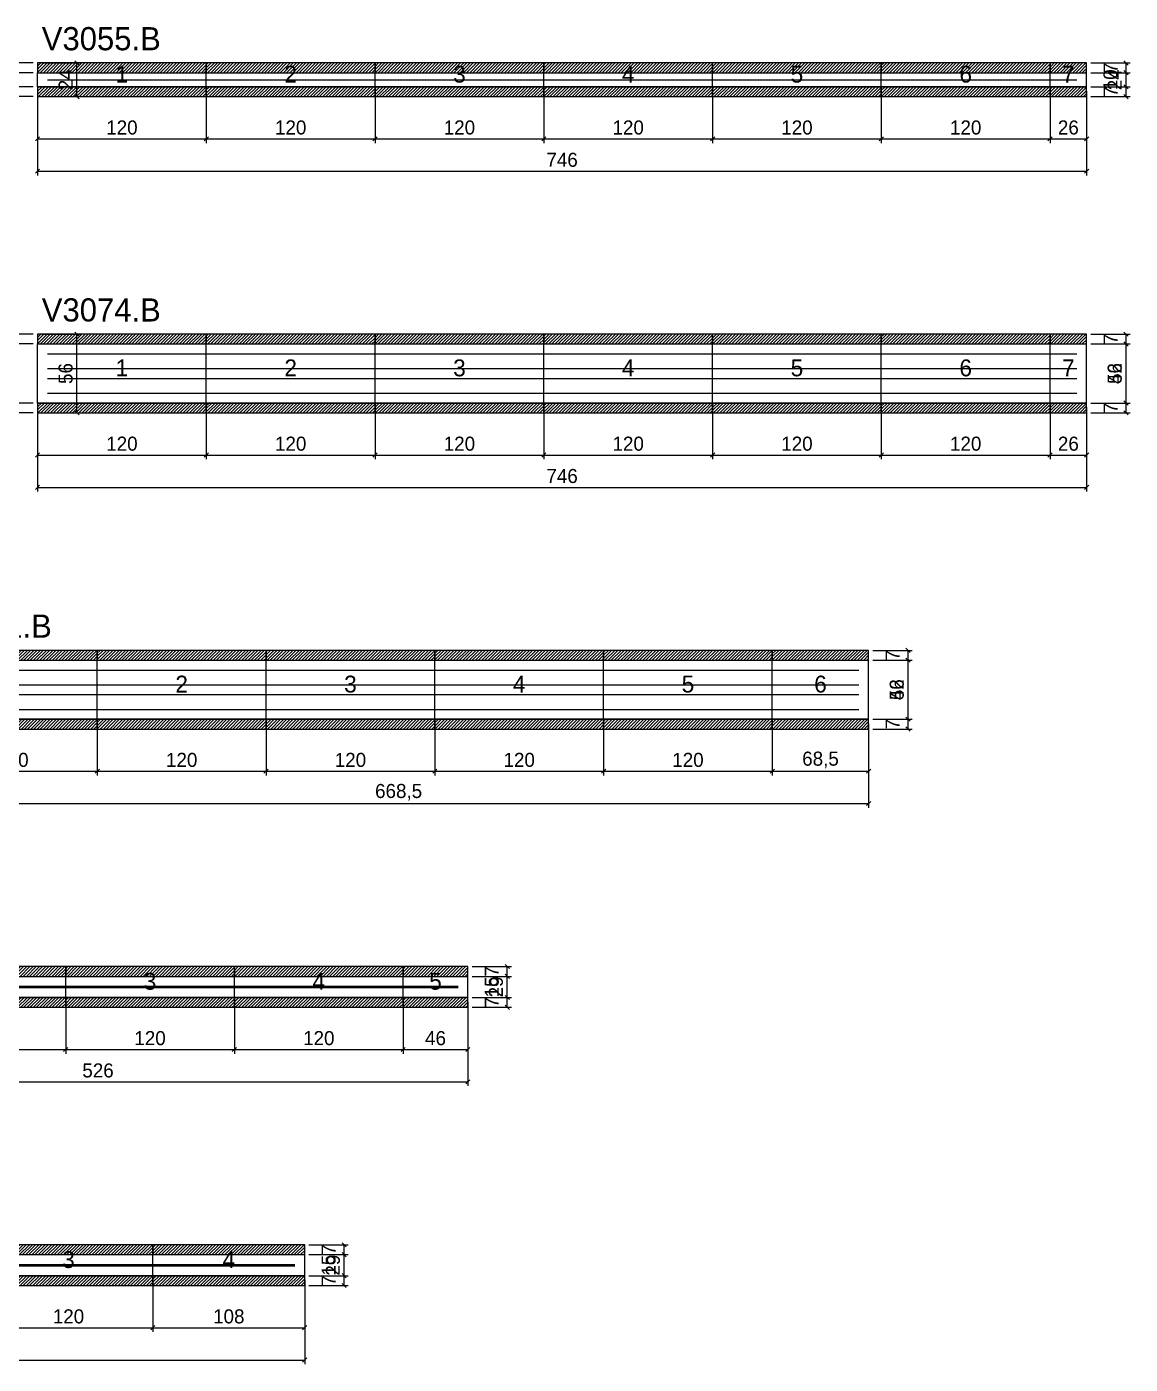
# Model space of a CAD drawing. Extents: x -9000 to 3070, y -14307 to 1250.
# Drawn here: x 991 to 1776, y -3564 to -2612 of the extents above; entities that cross this region are included whole.
import ezdxf
from ezdxf.enums import TextEntityAlignment as Align

# ---------------------------------------------------------------- set-up
doc = ezdxf.new("R2010")
doc.units = 0
for name, color, linetype in [('5', 5, 'Continuous'), ('COTA', 241, 'Continuous'), ('NOMENCLATURA', 7, 'Continuous'), ('Painéis', 200, 'Continuous'), ('SARR_2.2x5', 40, 'Continuous'), ('SARR_2.2x7', 40, 'Continuous'), ('SCO-___-LAJ', 224, 'Continuous')]:
    doc.layers.add(name, color=color, linetype=linetype)
doc.dimstyles.new('PAINEL', dxfattribs={"dimtxt": 10, "dimasz": 3, "dimexe": 3, "dimexo": 3, "dimgap": 3, "dimtad": 1, "dimblk": 'OBLIQUE', "dimblk1": 'OBLIQUE', "dimcen": 2.5, "dimclrd": 4, "dimclre": 4, "dimclrt": 240, "dimazin": 3, "dimtfac": 1, "dimtmove": 0, "dimatfit": 3})

# ---------------------------------------------------------------- blocks, each defined once
blk = doc.blocks.new('_OBLIQUE')
at = {"color": 0, "linetype": 'BYBLOCK'}
blk.add_line((-0.5, -0.5), (0.5, 0.5), dxfattribs=at)

msp = doc.modelspace()

# ---------------------------------------------------------------- hatches: boundary and pattern name
at = {"layer": 'COTA'}
h = msp.add_hatch(dxfattribs=at)
h.set_pattern_fill('ANSI31', scale=0.5)
h.paths.add_polyline_path([(999, -2645), (1119, -2645), (1119, -2638), (999, -2638)])
h = msp.add_hatch(dxfattribs=at)
h.set_pattern_fill('ANSI31', scale=0.5)
h.paths.add_polyline_path([(1119, -2645), (1239, -2645), (1239, -2638), (1119, -2638)])
h = msp.add_hatch(dxfattribs=at)
h.set_pattern_fill('ANSI31', scale=0.5)
h.paths.add_polyline_path([(1239, -2645), (1359, -2645), (1359, -2638), (1239, -2638)])
h = msp.add_hatch(dxfattribs=at)
h.set_pattern_fill('ANSI31', scale=0.5)
h.paths.add_polyline_path([(1359, -2645), (1479, -2645), (1479, -2638), (1359, -2638)])
h = msp.add_hatch(dxfattribs=at)
h.set_pattern_fill('ANSI31', scale=0.5)
h.paths.add_polyline_path([(1479, -2645), (1599, -2645), (1599, -2638), (1479, -2638)])
h = msp.add_hatch(dxfattribs=at)
h.set_pattern_fill('ANSI31', scale=0.5)
h.paths.add_polyline_path([(1599, -2645), (1719, -2645), (1719, -2638), (1599, -2638)])
h = msp.add_hatch(dxfattribs=at)
h.set_pattern_fill('ANSI31', scale=0.5)
h.paths.add_polyline_path([(1719, -2645), (1745, -2645), (1745, -2638), (1719, -2638)])
h = msp.add_hatch(dxfattribs=at)
h.set_pattern_fill('ANSI31', scale=0.5)
h.paths.add_polyline_path([(999, -2662), (1119, -2662), (1119, -2655), (999, -2655)])
h = msp.add_hatch(dxfattribs=at)
h.set_pattern_fill('ANSI31', scale=0.5)
h.paths.add_polyline_path([(1119, -2662), (1239, -2662), (1239, -2655), (1119, -2655)])
h = msp.add_hatch(dxfattribs=at)
h.set_pattern_fill('ANSI31', scale=0.5)
h.paths.add_polyline_path([(1239, -2662), (1359, -2662), (1359, -2655), (1239, -2655)])
h = msp.add_hatch(dxfattribs=at)
h.set_pattern_fill('ANSI31', scale=0.5)
h.paths.add_polyline_path([(1359, -2662), (1479, -2662), (1479, -2655), (1359, -2655)])
h = msp.add_hatch(dxfattribs=at)
h.set_pattern_fill('ANSI31', scale=0.5)
h.paths.add_polyline_path([(1479, -2662), (1599, -2662), (1599, -2655), (1479, -2655)])
h = msp.add_hatch(dxfattribs=at)
h.set_pattern_fill('ANSI31', scale=0.5)
h.paths.add_polyline_path([(1599, -2662), (1719, -2662), (1719, -2655), (1599, -2655)])
h = msp.add_hatch(dxfattribs=at)
h.set_pattern_fill('ANSI31', scale=0.5)
h.paths.add_polyline_path([(1719, -2662), (1745, -2662), (1745, -2655), (1719, -2655)])
h = msp.add_hatch(dxfattribs=at)
h.set_pattern_fill('ANSI31', scale=0.5)
h.paths.add_polyline_path([(999, -2838), (1119, -2838), (1119, -2831), (999, -2831)])
h = msp.add_hatch(dxfattribs=at)
h.set_pattern_fill('ANSI31', scale=0.5)
h.paths.add_polyline_path([(1119, -2838), (1239, -2838), (1239, -2831), (1119, -2831)])
h = msp.add_hatch(dxfattribs=at)
h.set_pattern_fill('ANSI31', scale=0.5)
h.paths.add_polyline_path([(1239, -2838), (1359, -2838), (1359, -2831), (1239, -2831)])
h = msp.add_hatch(dxfattribs=at)
h.set_pattern_fill('ANSI31', scale=0.5)
h.paths.add_polyline_path([(1359, -2838), (1479, -2838), (1479, -2831), (1359, -2831)])
h = msp.add_hatch(dxfattribs=at)
h.set_pattern_fill('ANSI31', scale=0.5)
h.paths.add_polyline_path([(1479, -2838), (1599, -2838), (1599, -2831), (1479, -2831)])
h = msp.add_hatch(dxfattribs=at)
h.set_pattern_fill('ANSI31', scale=0.5)
h.paths.add_polyline_path([(1599, -2838), (1719, -2838), (1719, -2831), (1599, -2831)])
h = msp.add_hatch(dxfattribs=at)
h.set_pattern_fill('ANSI31', scale=0.5)
h.paths.add_polyline_path([(1719, -2838), (1745, -2838), (1745, -2831), (1719, -2831)])
h = msp.add_hatch(dxfattribs=at)
h.set_pattern_fill('ANSI31', scale=0.5)
h.paths.add_polyline_path([(999, -2887), (1119, -2887), (1119, -2880), (999, -2880)])
h = msp.add_hatch(dxfattribs=at)
h.set_pattern_fill('ANSI31', scale=0.5)
h.paths.add_polyline_path([(1119, -2887), (1239, -2887), (1239, -2880), (1119, -2880)])
h = msp.add_hatch(dxfattribs=at)
h.set_pattern_fill('ANSI31', scale=0.5)
h.paths.add_polyline_path([(1239, -2887), (1359, -2887), (1359, -2880), (1239, -2880)])
h = msp.add_hatch(dxfattribs=at)
h.set_pattern_fill('ANSI31', scale=0.5)
h.paths.add_polyline_path([(1359, -2887), (1479, -2887), (1479, -2880), (1359, -2880)])
h = msp.add_hatch(dxfattribs=at)
h.set_pattern_fill('ANSI31', scale=0.5)
h.paths.add_polyline_path([(1479, -2887), (1599, -2887), (1599, -2880), (1479, -2880)])
h = msp.add_hatch(dxfattribs=at)
h.set_pattern_fill('ANSI31', scale=0.5)
h.paths.add_polyline_path([(1599, -2887), (1719, -2887), (1719, -2880), (1599, -2880)])
h = msp.add_hatch(dxfattribs=at)
h.set_pattern_fill('ANSI31', scale=0.5)
h.paths.add_polyline_path([(1719, -2887), (1745, -2887), (1745, -2880), (1719, -2880)])
h = msp.add_hatch(dxfattribs=at)
h.set_pattern_fill('ANSI31', scale=0.5)
h.paths.add_polyline_path([(921.5, -3063), (1041.5, -3063), (1041.5, -3056), (921.5, -3056)])
h = msp.add_hatch(dxfattribs=at)
h.set_pattern_fill('ANSI31', scale=0.5)
h.paths.add_polyline_path([(1041.5, -3063), (1161.5, -3063), (1161.5, -3056), (1041.5, -3056)])
h = msp.add_hatch(dxfattribs=at)
h.set_pattern_fill('ANSI31', scale=0.5)
h.paths.add_polyline_path([(1161.5, -3063), (1281.5, -3063), (1281.5, -3056), (1161.5, -3056)])
h = msp.add_hatch(dxfattribs=at)
h.set_pattern_fill('ANSI31', scale=0.5)
h.paths.add_polyline_path([(1281.5, -3063), (1401.5, -3063), (1401.5, -3056), (1281.5, -3056)])
h = msp.add_hatch(dxfattribs=at)
h.set_pattern_fill('ANSI31', scale=0.5)
h.paths.add_polyline_path([(1401.5, -3063), (1521.5, -3063), (1521.5, -3056), (1401.5, -3056)])
h = msp.add_hatch(dxfattribs=at)
h.set_pattern_fill('ANSI31', scale=0.5)
h.paths.add_polyline_path([(1521.5, -3063), (1590, -3063), (1590, -3056), (1521.5, -3056)])
h = msp.add_hatch(dxfattribs=at)
h.set_pattern_fill('ANSI31', scale=0.5)
h.paths.add_polyline_path([(921.5, -3112), (1041.5, -3112), (1041.5, -3105), (921.5, -3105)])
h = msp.add_hatch(dxfattribs=at)
h.set_pattern_fill('ANSI31', scale=0.5)
h.paths.add_polyline_path([(1041.5, -3112), (1161.5, -3112), (1161.5, -3105), (1041.5, -3105)])
h = msp.add_hatch(dxfattribs=at)
h.set_pattern_fill('ANSI31', scale=0.5)
h.paths.add_polyline_path([(1161.5, -3112), (1281.5, -3112), (1281.5, -3105), (1161.5, -3105)])
h = msp.add_hatch(dxfattribs=at)
h.set_pattern_fill('ANSI31', scale=0.5)
h.paths.add_polyline_path([(1281.5, -3112), (1401.5, -3112), (1401.5, -3105), (1281.5, -3105)])
h = msp.add_hatch(dxfattribs=at)
h.set_pattern_fill('ANSI31', scale=0.5)
h.paths.add_polyline_path([(1401.5, -3112), (1521.5, -3112), (1521.5, -3105), (1401.5, -3105)])
h = msp.add_hatch(dxfattribs=at)
h.set_pattern_fill('ANSI31', scale=0.5)
h.paths.add_polyline_path([(1521.5, -3112), (1590, -3112), (1590, -3105), (1521.5, -3105)])
h = msp.add_hatch(dxfattribs=at)
h.set_pattern_fill('ANSI31', scale=0.5)
h.paths.add_polyline_path([(899, -3288), (1019, -3288), (1019, -3281), (899, -3281)])
h = msp.add_hatch(dxfattribs=at)
h.set_pattern_fill('ANSI31', scale=0.5)
h.paths.add_polyline_path([(1019, -3288), (1139, -3288), (1139, -3281), (1019, -3281)])
h = msp.add_hatch(dxfattribs=at)
h.set_pattern_fill('ANSI31', scale=0.5)
h.paths.add_polyline_path([(1139, -3288), (1259, -3288), (1259, -3281), (1139, -3281)])
h = msp.add_hatch(dxfattribs=at)
h.set_pattern_fill('ANSI31', scale=0.5)
h.paths.add_polyline_path([(1259, -3288), (1305, -3288), (1305, -3281), (1259, -3281)])
h = msp.add_hatch(dxfattribs=at)
h.set_pattern_fill('ANSI31', scale=0.5)
h.paths.add_polyline_path([(899, -3310), (1019, -3310), (1019, -3303), (899, -3303)])
h = msp.add_hatch(dxfattribs=at)
h.set_pattern_fill('ANSI31', scale=0.5)
h.paths.add_polyline_path([(1019, -3310), (1139, -3310), (1139, -3303), (1019, -3303)])
h = msp.add_hatch(dxfattribs=at)
h.set_pattern_fill('ANSI31', scale=0.5)
h.paths.add_polyline_path([(1139, -3310), (1259, -3310), (1259, -3303), (1139, -3303)])
h = msp.add_hatch(dxfattribs=at)
h.set_pattern_fill('ANSI31', scale=0.5)
h.paths.add_polyline_path([(1259, -3310), (1305, -3310), (1305, -3303), (1259, -3303)])
h = msp.add_hatch(dxfattribs=at)
h.set_pattern_fill('ANSI31', scale=0.5)
h.paths.add_polyline_path([(961, -3486), (1081, -3486), (1081, -3479), (961, -3479)])
h = msp.add_hatch(dxfattribs=at)
h.set_pattern_fill('ANSI31', scale=0.5)
h.paths.add_polyline_path([(1081, -3486), (1189, -3486), (1189, -3479), (1081, -3479)])
h = msp.add_hatch(dxfattribs=at)
h.set_pattern_fill('ANSI31', scale=0.5)
h.paths.add_polyline_path([(961, -3508), (1081, -3508), (1081, -3501), (961, -3501)])
h = msp.add_hatch(dxfattribs=at)
h.set_pattern_fill('ANSI31', scale=0.5)
h.paths.add_polyline_path([(1081, -3508), (1189, -3508), (1189, -3501), (1081, -3501)])

# ---------------------------------------------------------------- linework, layer by layer
at = {"layer": 'Painéis'}
for p, q in [((999, -2645), (1119, -2645)), ((999, -2655), (999, -2645)), ((1119, -2655), (1119, -2645)), ((1119, -2655), (1119, -2645)), ((1119, -2645), (1239, -2645)), ((1119, -2655), (1119, -2645)), ((1239, -2655), (1239, -2645)), ((1239, -2655), (1239, -2645)), ((1239, -2645), (1359, -2645)), ((1239, -2655), (1239, -2645)), ((1359, -2655), (1359, -2645)), ((1359, -2655), (1359, -2645)), ((1359, -2645), (1479, -2645)), ((1359, -2655), (1359, -2645)), ((1479, -2655), (1479, -2645)), ((1479, -2655), (1479, -2645)), ((1479, -2645), (1599, -2645)), ((1479, -2655), (1479, -2645)), ((1599, -2655), (1599, -2645)), ((1599, -2655), (1599, -2645)), ((1599, -2645), (1719, -2645)), ((1599, -2655), (1599, -2645)), ((1719, -2655), (1719, -2645)), ((1719, -2655), (1719, -2645)), ((1719, -2645), (1745, -2645)), ((1719, -2655), (1719, -2645)), ((1745, -2655), (1745, -2645)), ((999, -2655), (1119, -2655)), ((1119, -2655), (1239, -2655)), ((1239, -2655), (1359, -2655)), ((1359, -2655), (1479, -2655)), ((1479, -2655), (1599, -2655)), ((1599, -2655), (1719, -2655)), ((1719, -2655), (1745, -2655)), ((999, -2838), (1119, -2838)), ((999, -2880), (999, -2838)), ((1119, -2880), (1119, -2838)), ((1119, -2880), (1119, -2838)), ((1119, -2838), (1239, -2838)), ((1119, -2880), (1119, -2838)), ((1239, -2880), (1239, -2838)), ((1239, -2880), (1239, -2838)), ((1239, -2838), (1359, -2838)), ((1239, -2880), (1239, -2838)), ((1359, -2880), (1359, -2838)), ((1359, -2880), (1359, -2838)), ((1359, -2838), (1479, -2838)), ((1359, -2880), (1359, -2838)), ((1479, -2880), (1479, -2838)), ((1479, -2880), (1479, -2838)), ((1479, -2838), (1599, -2838)), ((1479, -2880), (1479, -2838)), ((1599, -2880), (1599, -2838)), ((1599, -2880), (1599, -2838)), ((1599, -2838), (1719, -2838)), ((1599, -2880), (1599, -2838)), ((1719, -2880), (1719, -2838)), ((1719, -2880), (1719, -2838)), ((1719, -2838), (1745, -2838)), ((1719, -2880), (1719, -2838)), ((1745, -2880), (1745, -2838)), ((999, -2880), (1119, -2880)), ((1119, -2880), (1239, -2880)), ((1239, -2880), (1359, -2880)), ((1359, -2880), (1479, -2880)), ((1479, -2880), (1599, -2880)), ((1599, -2880), (1719, -2880)), ((1719, -2880), (1745, -2880)), ((921.5, -3063), (1041.5, -3063)), ((1041.5, -3105), (1041.5, -3063)), ((1041.5, -3105), (1041.5, -3063)), ((1041.5, -3063), (1161.5, -3063)), ((1041.5, -3105), (1041.5, -3063)), ((1161.5, -3105), (1161.5, -3063)), ((1161.5, -3105), (1161.5, -3063)), ((1161.5, -3063), (1281.5, -3063)), ((1161.5, -3105), (1161.5, -3063)), ((1281.5, -3105), (1281.5, -3063)), ((1281.5, -3105), (1281.5, -3063)), ((1281.5, -3063), (1401.5, -3063)), ((1281.5, -3105), (1281.5, -3063)), ((1401.5, -3105), (1401.5, -3063)), ((1401.5, -3105), (1401.5, -3063)), ((1401.5, -3063), (1521.5, -3063)), ((1401.5, -3105), (1401.5, -3063)), ((1521.5, -3105), (1521.5, -3063)), ((1521.5, -3105), (1521.5, -3063)), ((1521.5, -3063), (1590, -3063)), ((1521.5, -3105), (1521.5, -3063)), ((1590, -3105), (1590, -3063)), ((921.5, -3105), (1041.5, -3105)), ((1041.5, -3105), (1161.5, -3105)), ((1161.5, -3105), (1281.5, -3105)), ((1281.5, -3105), (1401.5, -3105)), ((1401.5, -3105), (1521.5, -3105)), ((1521.5, -3105), (1590, -3105)), ((899, -3288), (1019, -3288)), ((1019, -3303), (1019, -3288)), ((1019, -3303), (1019, -3288)), ((1019, -3288), (1139, -3288)), ((1019, -3303), (1019, -3288)), ((1139, -3303), (1139, -3288)), ((1139, -3303), (1139, -3288)), ((1139, -3288), (1259, -3288)), ((1139, -3303), (1139, -3288)), ((1259, -3303), (1259, -3288)), ((1259, -3303), (1259, -3288)), ((1259, -3288), (1305, -3288)), ((1259, -3303), (1259, -3288)), ((1305, -3303), (1305, -3288)), ((899, -3303), (1019, -3303)), ((1019, -3303), (1139, -3303)), ((1139, -3303), (1259, -3303)), ((1259, -3303), (1305, -3303)), ((961, -3486), (1081, -3486)), ((1081, -3501), (1081, -3486)), ((1081, -3501), (1081, -3486)), ((1081, -3486), (1189, -3486)), ((1081, -3501), (1081, -3486)), ((1189, -3501), (1189, -3486)), ((961, -3501), (1081, -3501)), ((1081, -3501), (1189, -3501))]:
    msp.add_line(p, q, dxfattribs=at)
at = {"layer": 'SARR_2.2x5'}
for points in [[(1006, -2650), (1119, -2650)], [(1006, -2650), (1119, -2650)], [(1119, -2650), (1239, -2650)], [(1119, -2650), (1239, -2650)], [(1239, -2650), (1359, -2650)], [(1239, -2650), (1359, -2650)], [(1359, -2650), (1479, -2650)], [(1359, -2650), (1479, -2650)], [(1479, -2650), (1599, -2650)], [(1479, -2650), (1599, -2650)], [(1599, -2650), (1719, -2650)], [(1599, -2650), (1719, -2650)], [(1719, -2650), (1738, -2650)], [(1719, -2650), (1738, -2650)]]:
    msp.add_lwpolyline(points, dxfattribs=at)
at = {"layer": 'SARR_2.2x7'}
for points in [[(1006, -2845), (1119, -2845)], [(1006, -2845), (1119, -2845)], [(1119, -2845), (1239, -2845)], [(1119, -2845), (1239, -2845)], [(1239, -2845), (1359, -2845)], [(1239, -2845), (1359, -2845)], [(1359, -2845), (1479, -2845)], [(1359, -2845), (1479, -2845)], [(1479, -2845), (1599, -2845)], [(1479, -2845), (1599, -2845)], [(1599, -2845), (1719, -2845)], [(1599, -2845), (1719, -2845)], [(1719, -2845), (1738, -2845)], [(1719, -2845), (1738, -2845)], [(1006, -2855.5), (1119, -2855.5)], [(1006, -2855.5), (1119, -2855.5)], [(1006, -2862.5), (1119, -2862.5)], [(1006, -2862.5), (1119, -2862.5)], [(1119, -2855.5), (1239, -2855.5)], [(1119, -2855.5), (1239, -2855.5)], [(1119, -2862.5), (1239, -2862.5)], [(1119, -2862.5), (1239, -2862.5)], [(1239, -2855.5), (1359, -2855.5)], [(1239, -2855.5), (1359, -2855.5)], [(1239, -2862.5), (1359, -2862.5)], [(1239, -2862.5), (1359, -2862.5)], [(1359, -2855.5), (1479, -2855.5)], [(1359, -2855.5), (1479, -2855.5)], [(1359, -2862.5), (1479, -2862.5)], [(1359, -2862.5), (1479, -2862.5)], [(1479, -2855.5), (1599, -2855.5)], [(1479, -2855.5), (1599, -2855.5)], [(1479, -2862.5), (1599, -2862.5)], [(1479, -2862.5), (1599, -2862.5)], [(1599, -2855.5), (1719, -2855.5)], [(1599, -2855.5), (1719, -2855.5)], [(1599, -2862.5), (1719, -2862.5)], [(1599, -2862.5), (1719, -2862.5)], [(1719, -2855.5), (1738, -2855.5)], [(1719, -2855.5), (1738, -2855.5)], [(1719, -2862.5), (1738, -2862.5)], [(1719, -2862.5), (1738, -2862.5)], [(1006, -2873), (1119, -2873)], [(1006, -2873), (1119, -2873)], [(1119, -2873), (1239, -2873)], [(1119, -2873), (1239, -2873)], [(1239, -2873), (1359, -2873)], [(1239, -2873), (1359, -2873)], [(1359, -2873), (1479, -2873)], [(1359, -2873), (1479, -2873)], [(1479, -2873), (1599, -2873)], [(1479, -2873), (1599, -2873)], [(1599, -2873), (1719, -2873)], [(1599, -2873), (1719, -2873)], [(1719, -2873), (1738, -2873)], [(1719, -2873), (1738, -2873)], [(928.5, -3070), (1041.5, -3070)], [(928.5, -3070), (1041.5, -3070)], [(1041.5, -3070), (1161.5, -3070)], [(1041.5, -3070), (1161.5, -3070)], [(1161.5, -3070), (1281.5, -3070)], [(1161.5, -3070), (1281.5, -3070)], [(1281.5, -3070), (1401.5, -3070)], [(1281.5, -3070), (1401.5, -3070)], [(1401.5, -3070), (1521.5, -3070)], [(1401.5, -3070), (1521.5, -3070)], [(1521.5, -3070), (1583, -3070)], [(1521.5, -3070), (1583, -3070)], [(928.5, -3080.5), (1041.5, -3080.5)], [(928.5, -3080.5), (1041.5, -3080.5)], [(1041.5, -3080.5), (1161.5, -3080.5)], [(1041.5, -3080.5), (1161.5, -3080.5)], [(1161.5, -3080.5), (1281.5, -3080.5)], [(1161.5, -3080.5), (1281.5, -3080.5)], [(1281.5, -3080.5), (1401.5, -3080.5)], [(1281.5, -3080.5), (1401.5, -3080.5)], [(1401.5, -3080.5), (1521.5, -3080.5)], [(1401.5, -3080.5), (1521.5, -3080.5)], [(1521.5, -3080.5), (1583, -3080.5)], [(1521.5, -3080.5), (1583, -3080.5)], [(928.5, -3087.5), (1041.5, -3087.5)], [(928.5, -3087.5), (1041.5, -3087.5)], [(1041.5, -3087.5), (1161.5, -3087.5)], [(1041.5, -3087.5), (1161.5, -3087.5)], [(1161.5, -3087.5), (1281.5, -3087.5)], [(1161.5, -3087.5), (1281.5, -3087.5)], [(1281.5, -3087.5), (1401.5, -3087.5)], [(1281.5, -3087.5), (1401.5, -3087.5)], [(1401.5, -3087.5), (1521.5, -3087.5)], [(1401.5, -3087.5), (1521.5, -3087.5)], [(1521.5, -3087.5), (1583, -3087.5)], [(1521.5, -3087.5), (1583, -3087.5)], [(928.5, -3098), (1041.5, -3098)], [(928.5, -3098), (1041.5, -3098)], [(1041.5, -3098), (1161.5, -3098)], [(1041.5, -3098), (1161.5, -3098)], [(1161.5, -3098), (1281.5, -3098)], [(1161.5, -3098), (1281.5, -3098)], [(1281.5, -3098), (1401.5, -3098)], [(1281.5, -3098), (1401.5, -3098)], [(1401.5, -3098), (1521.5, -3098)], [(1401.5, -3098), (1521.5, -3098)], [(1521.5, -3098), (1583, -3098)], [(1521.5, -3098), (1583, -3098)], [(899, -3295), (1019, -3295)], [(899, -3295), (1019, -3295)], [(899, -3296), (1019, -3296)], [(899, -3296), (1019, -3296)], [(1019, -3295), (1139, -3295)], [(1019, -3295), (1139, -3295)], [(1019, -3296), (1139, -3296)], [(1019, -3296), (1139, -3296)], [(1139, -3295), (1259, -3295)], [(1139, -3295), (1259, -3295)], [(1139, -3296), (1259, -3296)], [(1139, -3296), (1259, -3296)], [(1259, -3295), (1298, -3295)], [(1259, -3295), (1298, -3295)], [(1259, -3296), (1298, -3296)], [(1259, -3296), (1298, -3296)], [(961, -3493), (1081, -3493)], [(961, -3493), (1081, -3493)], [(961, -3494), (1081, -3494)], [(961, -3494), (1081, -3494)], [(1081, -3493), (1182, -3493)], [(1081, -3493), (1182, -3493)], [(1081, -3494), (1182, -3494)], [(1081, -3494), (1182, -3494)]]:
    msp.add_lwpolyline(points, dxfattribs=at)
at = {"layer": 'SCO-___-LAJ'}
for points in [[(999, -2645), (1119, -2645), (1119, -2638), (999, -2638)], [(1119, -2645), (1239, -2645), (1239, -2638), (1119, -2638)], [(1239, -2645), (1359, -2645), (1359, -2638), (1239, -2638)], [(1359, -2645), (1479, -2645), (1479, -2638), (1359, -2638)], [(1479, -2645), (1599, -2645), (1599, -2638), (1479, -2638)], [(1599, -2645), (1719, -2645), (1719, -2638), (1599, -2638)], [(1719, -2645), (1745, -2645), (1745, -2638), (1719, -2638)], [(999, -2662), (1119, -2662), (1119, -2655), (999, -2655)], [(1119, -2662), (1239, -2662), (1239, -2655), (1119, -2655)], [(1239, -2662), (1359, -2662), (1359, -2655), (1239, -2655)], [(1359, -2662), (1479, -2662), (1479, -2655), (1359, -2655)], [(1479, -2662), (1599, -2662), (1599, -2655), (1479, -2655)], [(1599, -2662), (1719, -2662), (1719, -2655), (1599, -2655)], [(1719, -2662), (1745, -2662), (1745, -2655), (1719, -2655)], [(999, -2838), (1119, -2838), (1119, -2831), (999, -2831)], [(1119, -2838), (1239, -2838), (1239, -2831), (1119, -2831)], [(1239, -2838), (1359, -2838), (1359, -2831), (1239, -2831)], [(1359, -2838), (1479, -2838), (1479, -2831), (1359, -2831)], [(1479, -2838), (1599, -2838), (1599, -2831), (1479, -2831)], [(1599, -2838), (1719, -2838), (1719, -2831), (1599, -2831)], [(1719, -2838), (1745, -2838), (1745, -2831), (1719, -2831)], [(999, -2887), (1119, -2887), (1119, -2880), (999, -2880)], [(1119, -2887), (1239, -2887), (1239, -2880), (1119, -2880)], [(1239, -2887), (1359, -2887), (1359, -2880), (1239, -2880)], [(1359, -2887), (1479, -2887), (1479, -2880), (1359, -2880)], [(1479, -2887), (1599, -2887), (1599, -2880), (1479, -2880)], [(1599, -2887), (1719, -2887), (1719, -2880), (1599, -2880)], [(1719, -2887), (1745, -2887), (1745, -2880), (1719, -2880)], [(921.5, -3063), (1041.5, -3063), (1041.5, -3056), (921.5, -3056)], [(1041.5, -3063), (1161.5, -3063), (1161.5, -3056), (1041.5, -3056)], [(1161.5, -3063), (1281.5, -3063), (1281.5, -3056), (1161.5, -3056)], [(1281.5, -3063), (1401.5, -3063), (1401.5, -3056), (1281.5, -3056)], [(1401.5, -3063), (1521.5, -3063), (1521.5, -3056), (1401.5, -3056)], [(1521.5, -3063), (1590, -3063), (1590, -3056), (1521.5, -3056)], [(921.5, -3112), (1041.5, -3112), (1041.5, -3105), (921.5, -3105)], [(1041.5, -3112), (1161.5, -3112), (1161.5, -3105), (1041.5, -3105)], [(1161.5, -3112), (1281.5, -3112), (1281.5, -3105), (1161.5, -3105)], [(1281.5, -3112), (1401.5, -3112), (1401.5, -3105), (1281.5, -3105)], [(1401.5, -3112), (1521.5, -3112), (1521.5, -3105), (1401.5, -3105)], [(1521.5, -3112), (1590, -3112), (1590, -3105), (1521.5, -3105)], [(899, -3288), (1019, -3288), (1019, -3281), (899, -3281)], [(1019, -3288), (1139, -3288), (1139, -3281), (1019, -3281)], [(1139, -3288), (1259, -3288), (1259, -3281), (1139, -3281)], [(1259, -3288), (1305, -3288), (1305, -3281), (1259, -3281)], [(899, -3310), (1019, -3310), (1019, -3303), (899, -3303)], [(1019, -3310), (1139, -3310), (1139, -3303), (1019, -3303)], [(1139, -3310), (1259, -3310), (1259, -3303), (1139, -3303)], [(1259, -3310), (1305, -3310), (1305, -3303), (1259, -3303)], [(961, -3486), (1081, -3486), (1081, -3479), (961, -3479)], [(1081, -3486), (1189, -3486), (1189, -3479), (1081, -3479)], [(961, -3508), (1081, -3508), (1081, -3501), (961, -3501)], [(1081, -3508), (1189, -3508), (1189, -3501), (1081, -3501)]]:
    msp.add_lwpolyline(points, close=True, dxfattribs=at)

# ---------------------------------------------------------------- texts
at = {"layer": '5'}
for s, p in [('1', (1059, -2646)), ('2', (1179, -2646)), ('3', (1299, -2646)), ('4', (1419, -2646)), ('5', (1539, -2646)), ('6', (1659, -2646)), ('7', (1732, -2646)), ('1', (1059, -2855)), ('2', (1179, -2855)), ('3', (1299, -2855)), ('4', (1419, -2855)), ('5', (1539, -2855)), ('6', (1659, -2855)), ('7', (1732, -2855)), ('2', (1101.5, -3080)), ('3', (1221.5, -3080)), ('4', (1341.5, -3080)), ('5', (1461.5, -3080)), ('6', (1555.75, -3080)), ('3', (1079, -3291.5)), ('4', (1199, -3291.5)), ('5', (1282, -3291.5)), ('3', (1021, -3489.5)), ('4', (1135, -3489.5))]:
    msp.add_text(s, height=12, dxfattribs=at).set_placement(p, align=Align.MIDDLE_CENTER)
at = {"layer": 'NOMENCLATURA'}
for s, p in [('V3055.B', (1002, -2629)), ('V3074.B', (1002, -2822)), ('V3201.B', (924.5, -3047))]:
    msp.add_text(s, height=16.5, dxfattribs=at).set_placement(p)

# ---------------------------------------------------------------- dimensions: what is measured, and where the dimension line sits
at = {"layer": 'COTA'}
for base, p1, p2 in [((971, -2645), (999, -2645), (999, -2638)), ((971, -2655), (999, -2655), (999, -2645)), ((1027, -2662), (999, -2662), (999, -2638)), ((1773, -2662), (1745, -2662), (1745, -2638)), ((1773, -2645), (1745, -2645), (1745, -2638)), ((1773, -2655), (1745, -2655), (1745, -2645)), ((971, -2662), (999, -2662), (999, -2655)), ((1773, -2662), (1745, -2662), (1745, -2655)), ((971, -2838), (999, -2838), (999, -2831)), ((1027, -2887), (999, -2887), (999, -2831)), ((1773, -2887), (1745, -2887), (1745, -2831)), ((1773, -2838), (1745, -2838), (1745, -2831)), ((971, -2880), (999, -2880), (999, -2838)), ((1773, -2880), (1745, -2880), (1745, -2838)), ((971, -2887), (999, -2887), (999, -2880)), ((1773, -2887), (1745, -2887), (1745, -2880)), ((1618, -3112), (1590, -3112), (1590, -3056)), ((1618, -3063), (1590, -3063), (1590, -3056)), ((1618, -3105), (1590, -3105), (1590, -3063)), ((1618, -3112), (1590, -3112), (1590, -3105)), ((1333, -3310), (1305, -3310), (1305, -3281)), ((1333, -3288), (1305, -3288), (1305, -3281)), ((1333, -3303), (1305, -3303), (1305, -3288)), ((1333, -3310), (1305, -3310), (1305, -3303)), ((1217, -3508), (1189, -3508), (1189, -3479)), ((1217, -3486), (1189, -3486), (1189, -3479)), ((1217, -3501), (1189, -3501), (1189, -3486)), ((1217, -3508), (1189, -3508), (1189, -3501))]:
    msp.add_linear_dim(base=base, p1=p1, p2=p2, angle=90, dimstyle='PAINEL', dxfattribs=at).render()
for base, p1, p2 in [((999, -2692), (999, -2655), (1119, -2655)), ((999, -2715), (999, -2655), (1745, -2655)), ((1119, -2692), (1119, -2655), (1239, -2655)), ((1239, -2692), (1239, -2655), (1359, -2655)), ((1359, -2692), (1359, -2655), (1479, -2655)), ((1479, -2692), (1479, -2655), (1599, -2655)), ((1599, -2692), (1599, -2655), (1719, -2655)), ((1719, -2692), (1719, -2655), (1745, -2655)), ((999, -2917), (999, -2880), (1119, -2880)), ((999, -2940), (999, -2880), (1745, -2880)), ((1119, -2917), (1119, -2880), (1239, -2880)), ((1239, -2917), (1239, -2880), (1359, -2880)), ((1359, -2917), (1359, -2880), (1479, -2880)), ((1479, -2917), (1479, -2880), (1599, -2880)), ((1599, -2917), (1599, -2880), (1719, -2880)), ((1719, -2917), (1719, -2880), (1745, -2880)), ((921.5, -3142), (921.5, -3105), (1041.5, -3105)), ((921.5, -3165), (921.5, -3105), (1590, -3105)), ((1041.5, -3142), (1041.5, -3105), (1161.5, -3105)), ((1161.5, -3142), (1161.5, -3105), (1281.5, -3105)), ((1281.5, -3142), (1281.5, -3105), (1401.5, -3105)), ((1401.5, -3142), (1401.5, -3105), (1521.5, -3105)), ((1521.5, -3142), (1521.5, -3105), (1590, -3105)), ((779, -3363), (779, -3303), (1305, -3303)), ((899, -3340), (899, -3303), (1019, -3303)), ((1019, -3340), (1019, -3303), (1139, -3303)), ((1139, -3340), (1139, -3303), (1259, -3303)), ((1259, -3340), (1259, -3303), (1305, -3303)), ((721, -3561), (721, -3501), (1189, -3501)), ((961, -3538), (961, -3501), (1081, -3501)), ((1081, -3538), (1081, -3501), (1189, -3501))]:
    msp.add_linear_dim(base=base, p1=p1, p2=p2, dimstyle='PAINEL', dxfattribs=at).render()

doc.saveas('drawing.dxf')
